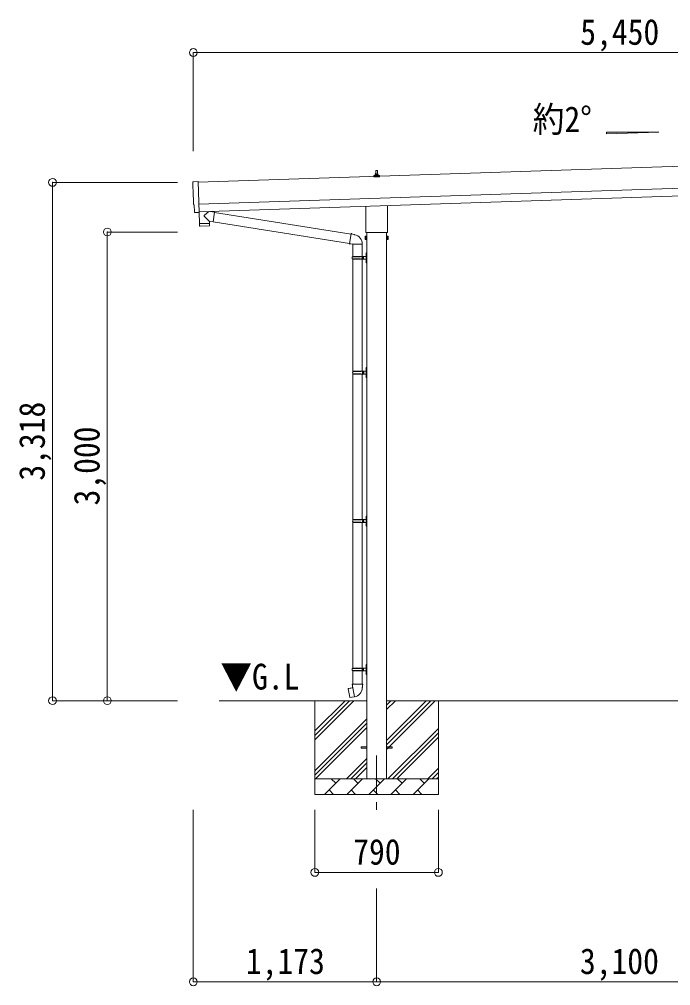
# Model space of a CAD drawing. Units: millimetres at full size, sheet at 1:50. Extents: x -14053 to 14053, y -9700 to 9700.
# Drawn here: x 355 to 4520, y -6165 to 20 of the extents above; entities that cross this region are included whole.
import ezdxf
from ezdxf.enums import TextEntityAlignment as Align

# ---------------------------------------------------------------- set-up
doc = ezdxf.new("R2010")
doc.units = ezdxf.units.MM
doc.header["$LTSCALE"] = 50
doc.header["$PDMODE"] = 32
doc.header["$PDSIZE"] = 50
doc.linetypes.add('CHAIN1', pattern=[8, 5, -1, 1, -1])
for name, color, linetype, lineweight in [('0-1_Defpoints', 7, 'CHAIN1', 9), ('0-2_TEXT1', 4, 'Continuous', 9), ('0-3_SHAPE', 7, 'Continuous', 9), ('0-7_PARTS2', 7, 'Continuous', 9), ('0-8_TABLE1', 6, 'Continuous', 9), ('0-9_DIM1', 7, 'Continuous', 9)]:
    doc.layers.add(name, color=color, linetype=linetype, lineweight=lineweight)
doc.styles.add('ＭＳ ゴシック', font='')
doc.styles.get('ＭＳ ゴシック').set_extended_font_data('MS Gothic')

msp = doc.modelspace()

# ---------------------------------------------------------------- linework, layer by layer
at = {"layer": '0-1_Defpoints'}
msp.add_line((2639.7, -4691.27), (2639.7, -5040.27), dxfattribs=at)
at = {"layer": '0-2_TEXT1'}
for p, q in [((6879.62, -843.24), (1497.83, -1022.63)), ((1502.5, -1162.56), (6884.28, -983.16)), ((2621.45, -987.51), (2621.45, -979.8)), ((2657.95, -987.51), (2621.45, -987.51)), ((2621.83, -979.01), (2657.56, -979.01)), ((2622.21, -978.83), (2628.93, -977.2)), ((2629.31, -977.01), (2650.08, -977.01)), ((2629.7, -976.23), (2629.7, -972.01)), ((2630.7, -972.01), (2648.7, -972.01)), ((2633.7, -972.01), (2634.42, -948.49)), ((2635.42, -947.51), (2643.97, -947.51)), ((2644.97, -948.49), (2645.7, -972.01)), ((2649.7, -976.23), (2649.7, -972.01)), ((2657.18, -978.83), (2650.46, -977.2)), ((2657.95, -987.51), (2657.95, -979.8)), ((1466.17, -1020.25), (1497.66, -1017.55)), ((1497.66, -1017.55), (1504.26, -1215.29)), ((1504.16, -1212.53), (6885.95, -1033.14)), ((1473.24, -1166.92), (1472.64, -1166.94)), ((1474.8, -1213.92), (1473.24, -1166.92)), ((2708, -1172.4), (2708, -1331.5)), ((1484.67, -1216.95), (1477.74, -1216.82)), ((1485.4, -1216.65), (1486.04, -1216)), ((1486.04, -1216), (1504.29, -1216.3)), ((2571.4, -1331.5), (2571.4, -1176.95)), ((2569.7, -1340.27), (2569.7, -1334.77)), ((2707.63, -1343.77), (2571.76, -1343.77)), ((2577.2, -1343.77), (2577.2, -4841.27)), ((2702.2, -1343.77), (2702.2, -4841.27)), ((2709.7, -1334.77), (2709.7, -1340.27)), ((2565.7, -1369.77), (2566.46, -1368.46)), ((2565.7, -1369.77), (2565.7, -1386.77)), ((2565.7, -1386.77), (2566.46, -1388.09)), ((2572.7, -1368.46), (2566.46, -1368.46)), ((2572.7, -1373.37), (2566.46, -1373.37)), ((2572.7, -1383.18), (2566.46, -1383.18)), ((2572.7, -1388.09), (2566.46, -1388.09)), ((2572.7, -1388.09), (2572.7, -1368.46)), ((2572.7, -1369.07), (2575.2, -1369.07)), ((2575.2, -1387.47), (2572.7, -1387.47)), ((2575.2, -1367.77), (2577.2, -1367.77)), ((2575.2, -1388.77), (2575.2, -1367.77)), ((2577.2, -1388.77), (2575.2, -1388.77)), ((2577.2, -1367.77), (2577.2, -1388.77)), ((2704.2, -1367.77), (2702.2, -1367.77)), ((2702.2, -1388.77), (2704.2, -1388.77)), ((2704.2, -1388.77), (2704.2, -1367.77)), ((2706.7, -1369.07), (2704.2, -1369.07)), ((2704.2, -1387.47), (2706.7, -1387.47)), ((2706.7, -1368.46), (2712.94, -1368.46)), ((2706.7, -1388.09), (2706.7, -1368.46)), ((2706.7, -1373.37), (2712.94, -1373.37)), ((2706.7, -1383.18), (2712.94, -1383.18)), ((2706.7, -1388.09), (2712.94, -1388.09)), ((2713.7, -1369.77), (2712.94, -1368.46)), ((2713.7, -1386.77), (2712.94, -1388.09)), ((2713.7, -1369.77), (2713.7, -1386.77)), ((2539.7, -4645.77), (2539.7, -4636.77)), ((2539.7, -4636.77), (2577.2, -4636.77)), ((2702.2, -4636.77), (2739.7, -4636.77)), ((2739.7, -4645.77), (2739.7, -4636.77)), ((2539.7, -4645.77), (2577.2, -4645.77)), ((2702.2, -4645.77), (2739.7, -4645.77))]:
    msp.add_line(p, q, dxfattribs=at)
for centre, radius, start, end in [((2622.45, -979.8), 1, 103.62699, 180), ((2628.7, -976.23), 1, 283.62699, 0), ((2633.78, -972.65), 4.13, 90, 171.17633), ((2630.7, -973.01), 1, 90, 180), ((2635.42, -948.51), 1, 90, 178.60509), ((2643.03, -972.01), 4.83, 133.60282, 180), ((2636.36, -972.01), 4.83, 0, 46.39718), ((2643.97, -948.51), 1, 1.39491, 90), ((2645.61, -972.65), 4.13, 8.82367, 90), ((2648.7, -973.01), 1, 0, 90), ((2650.7, -976.23), 1, 180, 256.37301), ((2656.95, -979.8), 1, 0, 76.37301), ((2573.7, -1334.77), 4, 125.09963, 180), ((2573.7, -1340.27), 4, 180, 194.47751), ((2573.7, -1340.27), 4, 194.47751, 241.04498), ((2705.7, -1340.27), 4, 298.95502, 345.52249), ((2705.7, -1334.77), 4, 0, 54.90037), ((2705.7, -1340.27), 4, 345.52249, 0), ((2570.04, -1370.91), 4.34, 145.61575, 214.38425), ((2581.94, -1378.27), 16.24, 162.41205, 197.58795), ((2570.04, -1385.64), 4.34, 145.61575, 214.38425), ((2709.35, -1370.91), 4.34, 325.61575, 34.38425), ((2697.46, -1378.27), 16.24, 342.41205, 17.58795), ((2709.35, -1385.64), 4.34, 325.61575, 34.38425)]:
    msp.add_arc(centre, radius, start, end, dxfattribs=at)
for centre, major_axis, ratio, start_param, end_param in [((1466.42, -1023.24), (-3, -0.1), 0.99863, 4.7647489, 6.2979817), ((-3294.45, -1252.4), (4760.73, 158.69), 0.99863, 6.2686928, 6.2979817), ((1472.49, -1162.54), (-4.4, -0.15), 0.99863, 6.2686928, 7.8539816), ((1477.81, -1213.82), (-2.11, -2.14), 0.9974, 5.5252311, 7.0411395), ((1484.69, -1215.95), (-0.704, -0.714), 0.9974, 0.7579542, 1.5707963)]:
    msp.add_ellipse(centre, major_axis=major_axis, ratio=ratio, start_param=start_param, end_param=end_param, dxfattribs=at)
at = {"layer": '0-3_SHAPE'}
for p, q in [((2577.2, -4341.27), (1633.04, -4341.27)), ((2244.7, -4341.27), (2244.7, -4941.27)), ((2244.7, -4534.76), (2438.18, -4341.27)), ((2244.7, -4563.04), (2466.46, -4341.27)), ((2244.7, -4591.33), (2494.75, -4341.27)), ((5677.2, -4341.27), (2702.2, -4341.27)), ((2702.2, -4370.1), (2731.02, -4341.27)), ((2702.2, -4398.38), (2759.31, -4341.27)), ((2702.2, -4652.94), (3013.86, -4341.27)), ((2702.2, -4596.37), (2957.3, -4341.27)), ((2702.2, -4624.66), (2985.58, -4341.27)), ((3034.7, -4341.27), (3034.7, -4941.27)), ((2244.7, -4789.31), (2577.2, -4456.81)), ((2244.7, -4817.6), (2577.2, -4485.1)), ((2249.31, -4841.27), (2577.2, -4513.38)), ((2711.85, -4841.27), (3034.7, -4518.43)), ((2740.14, -4841.27), (3034.7, -4546.72)), ((2768.42, -4841.27), (3034.7, -4575)), ((2447.3, -4841.27), (2577.2, -4711.37)), ((2475.58, -4841.27), (2577.2, -4739.66)), ((2503.86, -4841.27), (2577.2, -4767.94)), ((2966.41, -4841.27), (3034.7, -4772.99)), ((2994.7, -4841.27), (3034.7, -4801.27)), ((2244.7, -4841.27), (3034.7, -4841.27)), ((2306.85, -4941.27), (2406.85, -4841.27)), ((2378.3, -4869.83), (2349.75, -4841.27)), ((2448.28, -4941.27), (2548.28, -4841.27)), ((2519.72, -4869.83), (2491.17, -4841.27)), ((2589.7, -4941.27), (2689.7, -4841.27)), ((2661.14, -4869.83), (2632.59, -4841.27)), ((2731.12, -4941.27), (2831.12, -4841.27)), ((2802.57, -4869.83), (2774.01, -4841.27)), ((2872.54, -4941.27), (2972.54, -4841.27)), ((2943.99, -4869.83), (2915.43, -4841.27)), ((3022.98, -4841.27), (3034.7, -4829.56)), ((3034.7, -4941.27), (2244.7, -4941.27)), ((2335.41, -4912.72), (2363.96, -4941.27)), ((2476.83, -4912.72), (2505.38, -4941.27)), ((2618.25, -4912.72), (2646.8, -4941.27)), ((2759.67, -4912.72), (2788.23, -4941.27)), ((2901.09, -4912.72), (2929.65, -4941.27))]:
    msp.add_line(p, q, dxfattribs=at)
at = {"layer": '0-7_PARTS2', "color": 4}
msp.add_lwpolyline([(4445.06, -701.09), (4109.06, -713.5), (4109.06, -701.09)], close=True, dxfattribs=at)
at = {"layer": '0-8_TABLE1'}
for p, q in [((1467.05, -192.16), (6916.72, -192.16)), ((1467.05, -192.16), (1467.05, -823.55)), ((567.05, -1023.66), (567.05, -4341.27)), ((567.05, -1023.66), (1367.05, -1023.66)), ((917.05, -1341.27), (917.05, -4341.27)), ((917.05, -1341.27), (1367.05, -1341.27)), ((567.05, -4341.27), (1367.05, -4341.27)), ((1467.05, -6140.27), (1467.05, -5040.27)), ((2244.7, -5440.27), (2244.7, -5040.27)), ((3034.7, -5440.27), (3034.7, -5040.27)), ((2244.7, -5440.27), (3034.7, -5440.27)), ((2639.7, -6140.27), (2639.7, -5542.27)), ((2639.7, -6140.27), (1467.05, -6140.27)), ((2639.7, -6140.27), (5739.7, -6140.27))]:
    msp.add_line(p, q, dxfattribs=at)
for p in [(1467.05, -192.16), (567.05, -1023.66), (917.05, -1341.27), (567.05, -4341.27), (917.05, -4341.27), (2244.7, -5440.27), (3034.7, -5440.27), (1467.05, -6140.27), (2639.7, -6140.27)]:
    msp.add_point(p, dxfattribs=at)
at = {"layer": '0-9_DIM1'}
for p, q in [((1503.89, -1216.29), (1506.26, -1287.5)), ((1504.26, -1215.29), (1504.29, -1216.3)), ((1565.58, -1210.48), (1538.37, -1233.51)), ((1603.27, -1213.77), (1577.36, -1210.09)), ((1603.27, -1213.77), (1594.31, -1276.84)), ((1603.01, -1215.6), (2475.83, -1354.52)), ((1506.26, -1287.5), (1570.23, -1285.37)), ((1570.26, -1286.37), (1506.3, -1288.5)), ((1506.3, -1288.5), (1506.96, -1301.54)), ((1510.76, -1287.35), (1510.81, -1288.35)), ((1569.83, -1273.36), (1538.33, -1240.85)), ((1565.73, -1285.52), (1565.75, -1286.52)), ((1569.83, -1273.36), (1570.23, -1285.37)), ((1569.83, -1273.36), (1594.31, -1276.84)), ((1570.47, -1299.42), (1570.26, -1286.37)), ((1594.57, -1275.01), (2465.41, -1413.62)), ((1567.57, -1302.47), (1510.06, -1304.38)), ((2476.15, -1352.71), (2465.09, -1415.44)), ((2476.15, -1352.71), (2495.78, -1356.52)), ((2480.85, -1351.35), (2481.27, -1353.7)), ((2495.78, -1356.52), (2497.47, -1358.15)), ((2497.47, -1358.15), (2499.58, -1358.6)), ((2465.09, -1415.44), (2484.84, -1418.57)), ((2465.09, -1415.44), (2465.48, -1417.69)), ((2465.48, -1417.69), (2469.05, -1418.32)), ((2469.05, -1418.32), (2470.24, -1416.25)), ((2484.84, -1418.57), (2487.05, -1417.58)), ((2547.35, -1417.98), (2486.16, -1417.98)), ((2487.2, -1417.98), (2487.2, -1497.27)), ((2547.2, -1417.98), (2547.2, -1497.27)), ((2570.9, -1480.13), (2572.94, -1481.12)), ((2570.9, -1484.42), (2572.94, -1483.42)), ((2572.16, -1478.12), (2572.16, -1486.42)), ((2572.16, -1478.12), (2572.8, -1478.12)), ((2572.8, -1478.12), (2573.2, -1478.52)), ((2572.8, -1478.12), (2572.8, -1486.42)), ((2572.94, -1481.12), (2573.55, -1482.27)), ((2572.94, -1483.42), (2573.55, -1482.27)), ((2573.2, -1474.27), (2576.2, -1472.77)), ((2573.2, -1474.27), (2573.2, -1538.27)), ((2576.2, -1472.77), (2577.2, -1472.77)), ((2576.2, -1472.77), (2576.2, -1539.77)), ((2577.2, -1472.77), (2577.2, -1539.77)), ((2484.2, -1499.27), (2534.53, -1499.27)), ((2484.2, -1513.27), (2534.53, -1513.27)), ((2485.2, -1497.27), (2485.2, -1499.27)), ((2485.2, -1497.27), (2571.2, -1497.27)), ((2485.2, -1515.27), (2485.2, -1513.27)), ((2485.2, -1515.27), (2571.2, -1515.27)), ((2487.2, -1515.27), (2487.2, -2234.27)), ((2544.2, -1497.27), (2544.2, -1501.77)), ((2544.2, -1510.77), (2546.2, -1510.77)), ((2544.2, -1515.27), (2544.2, -1510.77)), ((2547.2, -1515.27), (2547.2, -2232.27)), ((2552.2, -1497.27), (2552.2, -1515.27)), ((2552.2, -1510.77), (2555.2, -1510.77)), ((2570.9, -1528.13), (2572.94, -1529.12)), ((2570.9, -1532.42), (2572.94, -1531.42)), ((2572.16, -1486.42), (2572.8, -1486.42)), ((2572.16, -1526.12), (2572.16, -1534.42)), ((2572.16, -1526.12), (2572.8, -1526.12)), ((2572.16, -1534.42), (2572.8, -1534.42)), ((2572.8, -1486.42), (2573.2, -1486.02)), ((2572.8, -1526.12), (2573.2, -1526.52)), ((2572.8, -1526.12), (2572.8, -1534.42)), ((2572.8, -1534.42), (2573.2, -1534.02)), ((2572.94, -1529.12), (2573.55, -1530.27)), ((2572.94, -1531.42), (2573.55, -1530.27)), ((2573.2, -1538.27), (2576.2, -1539.77)), ((2576.2, -1539.77), (2577.2, -1539.77)), ((2570.9, -2215.13), (2572.94, -2216.12)), ((2570.9, -2219.42), (2572.94, -2218.42)), ((2572.16, -2213.12), (2572.16, -2221.42)), ((2572.16, -2213.12), (2572.8, -2213.12)), ((2572.16, -2221.42), (2572.8, -2221.42)), ((2572.8, -2213.12), (2573.2, -2213.52)), ((2572.8, -2213.12), (2572.8, -2221.42)), ((2572.8, -2221.42), (2573.2, -2221.02)), ((2572.94, -2216.12), (2573.55, -2217.27)), ((2572.94, -2218.42), (2573.55, -2217.27)), ((2573.2, -2209.27), (2576.2, -2207.77)), ((2573.2, -2209.27), (2573.2, -2273.27)), ((2576.2, -2207.77), (2577.2, -2207.77)), ((2576.2, -2207.77), (2576.2, -2274.77)), ((2577.2, -2207.77), (2577.2, -2274.77)), ((2486.7, -2234.27), (2537.03, -2234.27)), ((2486.7, -2248.27), (2537.03, -2248.27)), ((2487.2, -2248.27), (2487.2, -3182.27)), ((2487.7, -2232.27), (2487.7, -2234.27)), ((2487.7, -2232.27), (2571.2, -2232.27)), ((2487.7, -2250.27), (2487.7, -2248.27)), ((2487.7, -2250.27), (2571.2, -2250.27)), ((2546.7, -2232.27), (2546.7, -2236.77)), ((2546.7, -2245.77), (2548.7, -2245.77)), ((2546.7, -2250.27), (2546.7, -2245.77)), ((2547.2, -2250.27), (2547.2, -3182.27)), ((2554.7, -2232.27), (2554.7, -2250.27)), ((2554.7, -2245.77), (2557.7, -2245.77)), ((2570.9, -2263.13), (2572.94, -2264.12)), ((2570.9, -2267.42), (2572.94, -2266.42)), ((2572.16, -2261.12), (2572.16, -2269.42)), ((2572.16, -2261.12), (2572.8, -2261.12)), ((2572.16, -2269.42), (2572.8, -2269.42)), ((2572.8, -2261.12), (2573.2, -2261.52)), ((2572.8, -2261.12), (2572.8, -2269.42)), ((2572.8, -2269.42), (2573.2, -2269.02)), ((2572.94, -2264.12), (2573.55, -2265.27)), ((2572.94, -2266.42), (2573.55, -2265.27)), ((2573.2, -2273.27), (2576.2, -2274.77)), ((2576.2, -2274.77), (2577.2, -2274.77)), ((2486.7, -3184.27), (2537.03, -3184.27)), ((2486.7, -3198.27), (2537.03, -3198.27)), ((2487.2, -3200.27), (2487.2, -4132.27)), ((2487.7, -3182.27), (2487.7, -3184.27)), ((2487.7, -3182.27), (2571.2, -3182.27)), ((2487.7, -3200.27), (2487.7, -3198.27)), ((2487.7, -3200.27), (2571.2, -3200.27)), ((2546.7, -3182.27), (2546.7, -3186.77)), ((2546.7, -3195.77), (2548.7, -3195.77)), ((2546.7, -3200.27), (2546.7, -3195.77)), ((2547.2, -3200.27), (2547.2, -4132.27)), ((2554.7, -3182.27), (2554.7, -3200.27)), ((2554.7, -3195.77), (2557.7, -3195.77)), ((2570.9, -3165.13), (2572.94, -3166.12)), ((2570.9, -3169.42), (2572.94, -3168.42)), ((2570.9, -3213.13), (2572.94, -3214.12)), ((2570.9, -3217.42), (2572.94, -3216.42)), ((2572.16, -3163.12), (2572.16, -3171.42)), ((2572.16, -3163.12), (2572.8, -3163.12)), ((2572.16, -3171.42), (2572.8, -3171.42)), ((2572.16, -3211.12), (2572.16, -3219.42)), ((2572.16, -3211.12), (2572.8, -3211.12)), ((2572.8, -3163.12), (2573.2, -3163.52)), ((2572.8, -3163.12), (2572.8, -3171.42)), ((2572.8, -3171.42), (2573.2, -3171.02)), ((2572.8, -3211.12), (2573.2, -3211.52)), ((2572.8, -3211.12), (2572.8, -3219.42)), ((2572.94, -3166.12), (2573.55, -3167.27)), ((2572.94, -3168.42), (2573.55, -3167.27)), ((2572.94, -3214.12), (2573.55, -3215.27)), ((2572.94, -3216.42), (2573.55, -3215.27)), ((2573.2, -3159.27), (2576.2, -3157.77)), ((2573.2, -3159.27), (2573.2, -3223.27)), ((2576.2, -3157.77), (2577.2, -3157.77)), ((2576.2, -3157.77), (2576.2, -3224.77)), ((2577.2, -3157.77), (2577.2, -3224.77)), ((2572.16, -3219.42), (2572.8, -3219.42)), ((2572.8, -3219.42), (2573.2, -3219.02)), ((2573.2, -3223.27), (2576.2, -3224.77)), ((2576.2, -3224.77), (2577.2, -3224.77)), ((2484.2, -4134.27), (2534.53, -4134.27)), ((2485.2, -4132.27), (2485.2, -4134.27)), ((2485.2, -4132.27), (2571.2, -4132.27)), ((2544.2, -4132.27), (2544.2, -4136.77)), ((2552.2, -4132.27), (2552.2, -4150.27)), ((2570.9, -4115.13), (2572.94, -4116.12)), ((2570.9, -4119.42), (2572.94, -4118.42)), ((2572.16, -4113.12), (2572.16, -4121.42)), ((2572.16, -4113.12), (2572.8, -4113.12)), ((2572.16, -4121.42), (2572.8, -4121.42)), ((2572.8, -4113.12), (2573.2, -4113.52)), ((2572.8, -4113.12), (2572.8, -4121.42)), ((2572.8, -4121.42), (2573.2, -4121.02)), ((2572.94, -4116.12), (2573.55, -4117.27)), ((2572.94, -4118.42), (2573.55, -4117.27)), ((2573.2, -4109.27), (2576.2, -4107.77)), ((2573.2, -4109.27), (2573.2, -4173.27)), ((2576.2, -4107.77), (2577.2, -4107.77)), ((2576.2, -4107.77), (2576.2, -4174.77)), ((2577.2, -4107.77), (2577.2, -4174.77)), ((2484.2, -4148.27), (2534.53, -4148.27)), ((2485.2, -4150.27), (2485.2, -4148.27)), ((2485.2, -4150.27), (2571.2, -4150.27)), ((2487.2, -4150.27), (2487.2, -4235.2)), ((2544.2, -4145.77), (2546.2, -4145.77)), ((2544.2, -4150.27), (2544.2, -4145.77)), ((2547.2, -4150.27), (2547.2, -4235.2)), ((2552.2, -4145.77), (2555.2, -4145.77)), ((2570.9, -4163.13), (2572.94, -4164.12)), ((2570.9, -4167.42), (2572.94, -4166.42)), ((2572.16, -4161.12), (2572.16, -4169.42)), ((2572.16, -4161.12), (2572.8, -4161.12)), ((2572.16, -4169.42), (2572.8, -4169.42)), ((2572.8, -4161.12), (2573.2, -4161.52)), ((2572.8, -4161.12), (2572.8, -4169.42)), ((2572.8, -4169.42), (2573.2, -4169.02)), ((2572.94, -4164.12), (2573.55, -4165.27)), ((2572.94, -4166.42), (2573.55, -4165.27)), ((2573.2, -4173.27), (2576.2, -4174.77)), ((2576.2, -4174.77), (2577.2, -4174.77)), ((2457.93, -4264.82), (2467.55, -4319.38)), ((2471.48, -4261.05), (2471.27, -4261.29)), ((2473.44, -4260.68), (2471.48, -4261.05)), ((2473.73, -4260.83), (2473.44, -4260.68)), ((2485.35, -4235.2), (2483.2, -4235.98)), ((2483.2, -4235.98), (2483.2, -4239.6)), ((2483.2, -4239.6), (2485.44, -4240.42)), ((2485.35, -4235.2), (2485.7, -4255.2)), ((2549.05, -4235.2), (2485.35, -4235.2)), ((2485.7, -4255.2), (2487.05, -4257.2)), ((2496.96, -4315.7), (2486.83, -4258.22)), ((2486.85, -4257.4), (2486.85, -4258.11)), ((2487.05, -4257.2), (2487.02, -4257.21)), ((2547.39, -4257.14), (2547.31, -4259.31)), ((2548.7, -4255.2), (2547.39, -4257.14)), ((2549.05, -4235.2), (2548.7, -4255.2)), ((2551.2, -4239.6), (2548.96, -4240.42)), ((2549.05, -4235.2), (2551.2, -4235.98)), ((2551.2, -4235.98), (2551.2, -4239.6)), ((2468.71, -4320.2), (2467.55, -4319.38)), ((2496.69, -4315.61), (2468.71, -4320.2)), ((2481.57, -4318.29), (2481.29, -4318.14)), ((2483.55, -4317.97), (2481.57, -4318.29)), ((2483.76, -4317.73), (2483.55, -4317.97)), ((2497.26, -4316.46), (2497.02, -4315.8))]:
    msp.add_line(p, q, dxfattribs=at)
for points in [[(2476.15, -1352.71), (2477.29, -1350.72), (2480.85, -1351.35)], [(2544.2, -1501.77), (2546.2, -1501.77), (2546.2, -1510.77)], [(2552.2, -1501.77), (2555.2, -1501.77), (2555.2, -1510.77)], [(2546.7, -2236.77), (2548.7, -2236.77), (2548.7, -2245.77)], [(2554.7, -2236.77), (2557.7, -2236.77), (2557.7, -2245.77)], [(2546.7, -3186.77), (2548.7, -3186.77), (2548.7, -3195.77)], [(2554.7, -3186.77), (2557.7, -3186.77), (2557.7, -3195.77)], [(2544.2, -4136.77), (2546.2, -4136.77), (2546.2, -4145.77)], [(2552.2, -4136.77), (2555.2, -4136.77), (2555.2, -4145.77)], [(2486.61, -4258.4), (2458.74, -4263.65), (2457.93, -4264.82)]]:
    msp.add_lwpolyline(points, dxfattribs=at)
for centre, radius, start, end in [((1541.75, -1237.2), 5, 132.56466, 226.88314), ((1509.95, -1301.39), 3, 182.90915, 271.95747), ((1567.47, -1299.47), 3, 271.90915, 0.90915), ((2487.05, -1417.58), 60.3, 359.62495, 78), ((2576.5, -1482.27), 6, 136.21765, 223.78235), ((2532.95, -1506.27), 49.25, 171.82876, 180.00002), ((2532.95, -1506.27), 49.25, 180.00002, 188.17127), ((2534.53, -1497.27), 2, 270, 359.99998), ((2534.53, -1515.27), 2, 0.00005, 90.00004), ((2576.5, -1530.27), 6, 136.21765, 223.78235), ((2571.2, -1495.27), 2, 270, 359.99998), ((2571.2, -1517.27), 2, 0.00005, 90.00004), ((2576.5, -2217.27), 6, 136.21765, 223.78235), ((2535.45, -2241.27), 49.25, 171.82876, 180.00002), ((2535.45, -2241.27), 49.25, 180.00002, 188.17127), ((2537.03, -2232.27), 2, 270, 359.99998), ((2537.03, -2250.27), 2, 0.00005, 90.00004), ((2576.5, -2265.27), 6, 136.21765, 223.78235), ((2571.2, -2230.27), 2, 270, 359.99998), ((2571.2, -2252.27), 2, 0.00005, 90.00004), ((2535.45, -3191.27), 49.25, 171.82876, 180.00002), ((2535.45, -3191.27), 49.25, 180.00002, 188.17127), ((2537.03, -3182.27), 2, 270, 359.99998), ((2537.03, -3200.27), 2, 0.00005, 90.00004), ((2576.5, -3167.27), 6, 136.21765, 223.78235), ((2576.5, -3215.27), 6, 136.21765, 223.78235), ((2571.2, -3180.27), 2, 270, 359.99998), ((2571.2, -3202.27), 2, 0.00005, 90.00004), ((2532.95, -4141.27), 49.25, 171.82876, 180.00002), ((2532.95, -4141.27), 49.25, 180.00002, 188.17127), ((2534.53, -4132.27), 2, 270, 359.99998), ((2576.5, -4117.27), 6, 136.21765, 223.78235), ((2571.2, -4130.27), 2, 270, 359.99998), ((2534.53, -4150.27), 2, 0.00005, 90.00004), ((2576.5, -4165.27), 6, 136.21765, 223.78235), ((2571.2, -4152.27), 2, 0.00005, 90.00004), ((2486.55, -4258.11), 0.3, 280.66842, 0), ((2487.05, -4257.4), 0.2, 100, 180), ((2487.05, -4257.2), 60.3, 279.96938, 358), ((2496.74, -4315.9), 0.3, 20, 99.33158), ((2497.45, -4316.39), 0.2, 200, 279.96938)]:
    msp.add_arc(centre, radius, start, end, dxfattribs=at)

# ---------------------------------------------------------------- texts
at = {"layer": '0-7_PARTS2', "style": 'ＭＳ ゴシック', "width": 0.9}
for s, p in [('約2°', (3637.98, -751.14)), ('▼G.L', (1640.31, -4319.06))]:
    msp.add_text(s, height=165, dxfattribs=at).set_placement(p, align=Align.BOTTOM_LEFT)
at = {"layer": '0-8_TABLE1', "color": 7, "style": 'ＭＳ ゴシック', "width": 0.9}
for s, p in [('5,450', (3941.89, -192.16)), ('790', (2489.7, -5440.27)), ('1,173', (1803.38, -6140.27)), ('3,100', (3939.7, -6140.27))]:
    msp.add_text(s, height=165, dxfattribs=at).set_placement(p, align=Align.BOTTOM_LEFT)
for s, p in [('3,318', (567.05, -2932.47)), ('3,000', (917.05, -3091.27))]:
    msp.add_text(s, height=165, rotation=90, dxfattribs=at).set_placement(p, align=Align.BOTTOM_LEFT)

doc.saveas('drawing.dxf')
